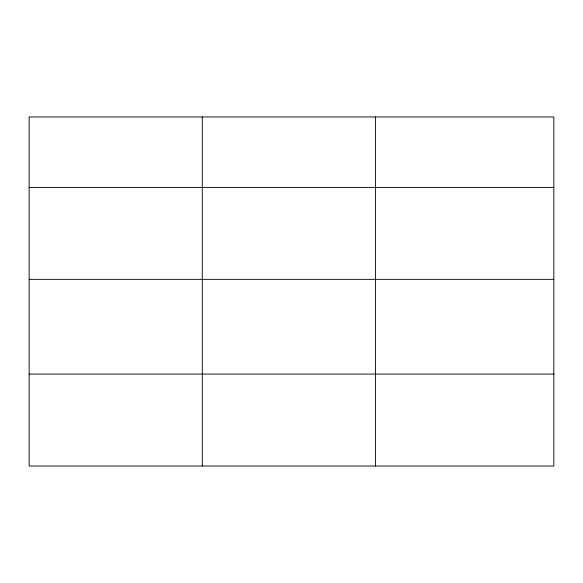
<?xml version="1.0" encoding="UTF-8"?>
<svg xmlns="http://www.w3.org/2000/svg" width="583" height="583" viewBox="0 0 583 583"><rect width="100%" height="100%" fill="white"/><g stroke="black" fill="none" stroke-linecap="round" stroke-linejoin="round"><path stroke-width="0.87" d="M553.85 279.352L553.85 116.972L29.15 116.972L29.15 466.028L553.85 466.028L553.85 279.352L29.15 279.352M29.15 187.405L553.85 187.405M29.15 374.082L553.85 374.082M375.452 116.972L375.452 466.028M202.301 116.972L202.301 466.028"/></g></svg>
